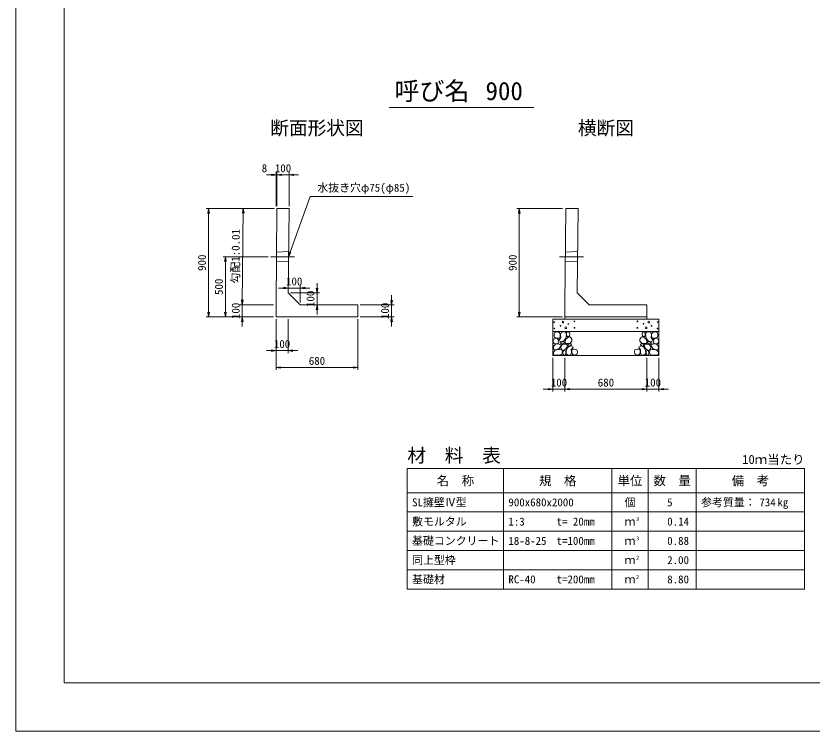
# Model space of a CAD drawing. Units: millimetres at full size, sheet at 1:20. Extents: x 0 to 16820, y 0 to 11880.
# Drawn here: x 0 to 6612, y 0 to 5940 of the extents above; entities that cross this region are included whole.
import ezdxf
from ezdxf.enums import TextEntityAlignment as Align

# ---------------------------------------------------------------- set-up
doc = ezdxf.new("R2010")
doc.units = ezdxf.units.MM
doc.header["$LTSCALE"] = 20
doc.linetypes.add('CHAIN', pattern=[18.5, 12, -1.5, 3.5, -1.5])
doc.linetypes.add('DASHED_SPACED', pattern=[12, 6, -6])
for name, color, linetype, lineweight in [('D-BMK', 2, 'CHAIN', 13), ('D-DCR-HCHn', 4, 'Continuous', 9), ('D-MTR-FRAM', 7, 'Continuous', 13), ('D-MTR-LINE', 7, 'Continuous', 13), ('D-STR-DIM', 7, 'Continuous', 13), ('D-STR-STRn', 1, 'Continuous', 13), ('D-STR-TXT', 7, 'Continuous', 13), ('D-TTL', 2, 'Continuous', 13), ('D-TTL-TXT', 7, 'Continuous', 13)]:
    doc.layers.add(name, color=color, linetype=linetype, lineweight=lineweight)
doc.layers.add('D-MTR', color=7, linetype='Continuous')
doc.layers.add('D-MTR-TXT', color=7, linetype='Continuous')
doc.styles.add('ＭＳ ゴシック', font='')
doc.styles.get('ＭＳ ゴシック').set_extended_font_data('MS Gothic')

# ---------------------------------------------------------------- blocks, each defined once
blk = doc.blocks.new('open_arrow')
at = {"color": 0, "linetype": 'Continuous', "lineweight": -2}
blk.add_lwpolyline([(7.5, 1.25), (0, 0), (7.5, -1.25)], dxfattribs=at)

msp = doc.modelspace()

# ---------------------------------------------------------------- linework, layer by layer
at = {"layer": 'D-BMK'}
for p, q in [((2114, 3940), (2314.01, 3940)), ((4514, 3940), (4714.01, 3940))]:
    msp.add_line(p, q, dxfattribs=at)
at = {"layer": 'D-DCR-HCHn'}
for points in [[(4511.2, 3311.59), (4490.4, 3316.22), (4471.9, 3306.97), (4469.59, 3286.17), (4474.21, 3269.99), (4497.33, 3263.05), (4513.51, 3263.05), (4520.44, 3274.61), (4520.44, 3300.04)], [(4529.69, 3313.91), (4522.76, 3293.1), (4525.07, 3269.99), (4508.89, 3244.56), (4529.69, 3233), (4552.8, 3244.56), (4566.67, 3263.05), (4571.3, 3293.1), (4566.67, 3309.28), (4552.8, 3316.22)], [(4573.61, 3309.28), (4573.61, 3281.55), (4585.16, 3274.61), (4596.72, 3281.55), (4599.03, 3297.73), (4596.72, 3311.59), (4580.54, 3316.22)], [(5226.39, 3309.28), (5226.39, 3281.55), (5214.84, 3274.61), (5203.28, 3281.55), (5200.97, 3297.73), (5203.28, 3311.59), (5219.46, 3316.22)], [(5270.31, 3313.91), (5277.24, 3293.1), (5274.93, 3269.99), (5291.11, 3244.56), (5270.31, 3233), (5247.2, 3244.56), (5233.33, 3263.05), (5228.7, 3293.1), (5233.33, 3309.28), (5247.2, 3316.22)], [(5288.8, 3311.59), (5309.6, 3316.22), (5328.1, 3306.97), (5330.41, 3286.17), (5325.79, 3269.99), (5302.67, 3263.05), (5286.49, 3263.05), (5279.56, 3274.61), (5279.56, 3300.04)], [(4467.28, 3253.81), (4460.35, 3233), (4469.59, 3219.14), (4492.71, 3216.82), (4508.49, 3223.6), (4501.95, 3239.94), (4506.58, 3249.18), (4497.33, 3258.43), (4483.46, 3263.05)], [(4568.98, 3258.43), (4557.43, 3230.69), (4566.67, 3219.14), (4594.41, 3219.14), (4605.97, 3223.76), (4617.53, 3239.94), (4617.53, 3253.81), (4605.97, 3272.3), (4592.1, 3274.61)], [(5231.02, 3258.43), (5242.57, 3230.69), (5233.33, 3219.14), (5205.59, 3219.14), (5194.03, 3223.76), (5182.47, 3239.94), (5182.47, 3253.81), (5194.03, 3272.3), (5207.9, 3274.61)], [(5332.72, 3253.81), (5339.65, 3233), (5330.41, 3219.14), (5307.29, 3216.82), (5291.51, 3223.6), (5298.05, 3239.94), (5293.42, 3249.18), (5302.67, 3258.43), (5316.54, 3263.05)], [(4511.16, 3177.01), (4528.28, 3202.69), (4526.14, 3209.11), (4502.59, 3215.53), (4481.19, 3213.39), (4466.21, 3200.55), (4464.07, 3185.57), (4466.21, 3170.59), (4483.33, 3166.31)], [(4534.31, 3233), (4522.76, 3223.76), (4527.38, 3216.82), (4543.56, 3216.82), (4550.49, 3219.14), (4555.12, 3228.38), (4548.18, 3235.32)], [(4571.08, 3177.01), (4581.78, 3202.69), (4573.22, 3213.39), (4547.54, 3213.39), (4536.84, 3209.11), (4526.14, 3194.13), (4526.14, 3181.29), (4536.84, 3164.17), (4549.68, 3162.03)], [(4607.47, 3125.64), (4613.89, 3144.91), (4611.75, 3166.31), (4626.73, 3189.85), (4607.47, 3200.55), (4586.06, 3189.85), (4573.22, 3172.73), (4568.94, 3144.91), (4573.22, 3129.92), (4586.06, 3123.5)], [(4603.19, 3200.55), (4613.89, 3209.11), (4609.61, 3215.53), (4594.62, 3215.53), (4588.2, 3213.39), (4583.92, 3204.83), (4590.34, 3198.41)], [(5192.53, 3125.64), (5186.11, 3144.91), (5188.25, 3166.31), (5173.27, 3189.85), (5192.53, 3200.55), (5213.94, 3189.85), (5226.78, 3172.73), (5231.06, 3144.91), (5226.78, 3129.92), (5213.94, 3123.5)], [(5196.81, 3200.55), (5186.11, 3209.11), (5190.39, 3215.53), (5205.38, 3215.53), (5211.8, 3213.39), (5216.08, 3204.83), (5209.66, 3198.41)], [(5228.92, 3177.01), (5218.22, 3202.69), (5226.78, 3213.39), (5252.46, 3213.39), (5263.16, 3209.11), (5273.86, 3194.13), (5273.86, 3181.29), (5263.16, 3164.17), (5250.32, 3162.03)], [(5265.69, 3233), (5277.24, 3223.76), (5272.62, 3216.82), (5256.44, 3216.82), (5249.51, 3219.14), (5244.88, 3228.38), (5251.82, 3235.32)], [(5288.84, 3177.01), (5271.72, 3202.69), (5273.86, 3209.11), (5297.41, 3215.53), (5318.81, 3213.39), (5333.79, 3200.55), (5335.93, 3185.57), (5333.79, 3170.59), (5316.67, 3166.31)], [(4519.72, 3123.5), (4534.7, 3129.92), (4538.98, 3151.33), (4530.42, 3166.31), (4515.44, 3170.59), (4496.17, 3168.45), (4474.77, 3159.89), (4464.07, 3147.05), (4464.07, 3132.06), (4470.49, 3123.5), (4496.17, 3125.64)], [(4566.8, 3129.92), (4566.8, 3155.61), (4556.1, 3162.03), (4545.4, 3155.61), (4543.26, 3140.62), (4545.4, 3127.78), (4560.38, 3123.5)], [(4624.59, 3127.78), (4643.85, 3123.5), (4660.97, 3132.06), (4663.11, 3151.33), (4658.83, 3166.31), (4637.43, 3172.73), (4622.45, 3172.73), (4616.03, 3162.03), (4616.03, 3138.48)], [(5175.41, 3127.78), (5156.15, 3123.5), (5139.03, 3132.06), (5136.89, 3151.33), (5141.17, 3166.31), (5162.57, 3172.73), (5177.55, 3172.73), (5183.97, 3162.03), (5183.97, 3138.48)], [(5233.2, 3129.92), (5233.2, 3155.61), (5243.9, 3162.03), (5254.6, 3155.61), (5256.74, 3140.62), (5254.6, 3127.78), (5239.62, 3123.5)], [(5280.28, 3123.5), (5265.3, 3129.92), (5261.02, 3151.33), (5269.58, 3166.31), (5284.56, 3170.59), (5303.83, 3168.45), (5325.23, 3159.89), (5335.93, 3147.05), (5335.93, 3132.06), (5329.51, 3123.5), (5303.83, 3125.64)]]:
    msp.add_lwpolyline(points, close=True, dxfattribs=at)
for centre, radius in [((4470.73, 3397.43), 3), ((4543.34, 3397.43), 7.5), ((4587.71, 3381.64), 3), ((4638.13, 3403.48), 3), ((5161.87, 3403.48), 3), ((5212.29, 3381.64), 3), ((5256.66, 3397.43), 7.5), ((5329.27, 3397.43), 3), ((4471.87, 3343.92), 3), ((4522.29, 3365.76), 3), ((4566.66, 3349.97), 7.5), ((4639.27, 3349.97), 3), ((5160.73, 3349.97), 3), ((5233.34, 3349.97), 7.5), ((5277.71, 3365.76), 3), ((5328.13, 3343.92), 3)]:
    msp.add_circle(centre, radius, dxfattribs=at)
at = {"layer": 'D-MTR-FRAM'}
for p, q in [((3250, 2180), (6550, 2180)), ((3250, 2180), (3250, 1180)), ((6550, 2180), (6550, 1180)), ((3250, 1180), (6550, 1180))]:
    msp.add_line(p, q, dxfattribs=at)
at = {"layer": 'D-MTR-LINE'}
for p, q in [((4050, 2180), (4050, 1180)), ((4950, 2180), (4950, 1180)), ((5250, 2180), (5250, 1180)), ((5650, 2180), (5650, 1180)), ((3250, 1980), (6550, 1980)), ((3250, 1820), (6550, 1820)), ((3250, 1660), (6550, 1660)), ((3250, 1500), (6550, 1500)), ((3250, 1340), (6550, 1340))]:
    msp.add_line(p, q, dxfattribs=at)
at = {"layer": 'D-STR-DIM'}
for p, q in [((2160, 4360), (2160, 4640)), ((2168, 4360), (2168, 4640)), ((2168, 4360), (2168, 4640)), ((2268.01, 4360), (2268.01, 4640)), ((2248, 4620), (2080, 4620)), ((2088, 4620), (2348.01, 4620)), ((2140, 4340), (1580, 4340)), ((1600, 3440), (1600, 4340)), ((2148, 4340.2), (1868.01, 4343)), ((1880.01, 3542.8), (1888.01, 4342.8)), ((4540, 4340), (4160, 4340)), ((4180, 3440), (4180, 4340)), ((2094, 3940), (1720, 3940)), ((1740, 3440), (1740, 3940)), ((2501.01, 3720), (2501.01, 3460)), ((2441.01, 3680), (2181.01, 3680)), ((2261.01, 3660), (2261.01, 3700)), ((2281.01, 3640), (2521.01, 3640)), ((2361.01, 3560), (2361.01, 3700)), ((1880, 3360), (1880, 3620)), ((3120, 3360), (3120, 3620)), ((2140, 3540), (1860, 3540)), ((2140, 3540.2), (1860.01, 3543)), ((2381.01, 3540), (2521.01, 3540)), ((2860, 3540), (3140, 3540)), ((2140, 3440), (1580, 3440)), ((2140, 3440), (1720, 3440)), ((2140, 3440), (1860, 3440)), ((2860, 3440), (3140, 3440)), ((4540, 3440), (4160, 3440)), ((2160, 3420), (2160, 3140)), ((2160, 3420), (2160, 3000)), ((2260.01, 3420), (2260.01, 3140)), ((2840, 3420), (2840, 3000)), ((2080, 3160), (2340.01, 3160)), ((4460, 3100), (4460, 2820)), ((4560, 3100), (4560, 2820)), ((4560, 3100), (4560, 2820)), ((5240, 3100), (5240, 2820)), ((5240, 3100), (5240, 2820)), ((5340, 3100), (5340, 2820)), ((2160, 3020), (2840, 3020)), ((4640, 2840), (4380, 2840)), ((4560, 2840), (5240, 2840)), ((5160, 2840), (5420, 2840))]:
    msp.add_line(p, q, dxfattribs=at)
at = {"layer": 'D-STR-STRn'}
for p, q in [((2160, 3540), (2168, 4340)), ((2168, 4340), (2268.01, 4340)), ((2261.01, 3640), (2268.01, 4340)), ((4560, 3540), (4568, 4340)), ((4568, 4340), (4668.01, 4340)), ((4661.01, 3640), (4668.01, 4340)), ((2361.01, 3540), (2261.01, 3640)), ((4761.01, 3540), (4661.01, 3640)), ((2160, 3440), (2160, 3540)), ((2840, 3540), (2361.01, 3540)), ((2840, 3440), (2840, 3540)), ((4560, 3440), (4560, 3540)), ((5240, 3540), (4761.01, 3540)), ((5240, 3440), (5240, 3540)), ((2160, 3440), (2840, 3440)), ((4560, 3440), (4560, 3420)), ((4560, 3440), (5240, 3440)), ((5240, 3440), (5240, 3420)), ((4460, 3120), (4460, 3420)), ((4460, 3420), (5340, 3420)), ((5340, 3420), (5340, 3120)), ((4460, 3320), (5340, 3320)), ((4460, 3120), (5340, 3120))]:
    msp.add_line(p, q, dxfattribs=at)
at = {"layer": 'D-STR-STRn', "linetype": 'DASHED_SPACED'}
for p, q in [((2164.38, 3977.51), (2264.43, 3982.51)), ((4564.38, 3977.51), (4664.43, 3982.51)), ((2163.63, 3902.51), (2263.58, 3897.51)), ((4563.63, 3902.51), (4663.58, 3897.51))]:
    msp.add_line(p, q, dxfattribs=at)
at = {"layer": 'D-STR-TXT'}
msp.add_lwpolyline([(2264.01, 3940), (2277.52, 3977.65), (2443.49, 4440), (3296.59, 4440)], dxfattribs=at)
at = {"layer": 'D-TTL'}
for points in [[(0, 0), (16820, 0), (16820, 11880), (0, 11880)], [(400, 400), (16420, 400), (16420, 11480), (400, 11480)]]:
    msp.add_lwpolyline(points, close=True, dxfattribs=at)
at = {"layer": 'D-TTL-TXT'}
msp.add_line((3100, 5180), (4300, 5180), dxfattribs=at)

# ---------------------------------------------------------------- block references
at = {"layer": 'D-STR-DIM', "xscale": 5.33, "yscale": 5.33}
for p, rotation in [((2160, 4620), 180), ((2168, 4620), 180), ((1600, 4340), 270), ((1888.01, 4342.8), 269.4), ((4180, 4340), 270), ((1740, 3940), 270), ((2261.01, 3680), 180), ((2501.01, 3640), 90), ((1880, 3540), 90), ((1880.01, 3542.8), 89.4), ((3120, 3540), 90), ((2501.01, 3540), 270), ((1600, 3440), 90), ((1740, 3440), 90), ((1880, 3440), 270), ((3120, 3440), 270), ((4180, 3440), 90), ((2160, 3160), 180), ((2840, 3020), 180), ((4460, 2840), 180), ((5240, 2840), 180), ((5240, 2840), 180)]:
    msp.add_blockref('open_arrow', p, dxfattribs=dict(at, rotation=rotation))
for p in [(2168, 4620), (2268.01, 4620), (2361.01, 3680), (2260.01, 3160), (2160, 3020), (4560, 2840), (4560, 2840), (5340, 2840)]:
    msp.add_blockref('open_arrow', p, dxfattribs=at)
at = {"layer": 'D-STR-TXT', "xscale": 5.33, "yscale": 5.33, "rotation": 70.3}
msp.add_blockref('open_arrow', (2264.01, 3940), dxfattribs=at)

# ---------------------------------------------------------------- texts
at = {"layer": 'D-MTR', "style": 'ＭＳ ゴシック'}
msp.add_text('材\u3000料\u3000表', height=113.9, dxfattribs=at).set_placement((3250, 2198.15), align=Align.BOTTOM_LEFT)
msp.add_text('10ｍ当たり', height=75.95, dxfattribs=at).set_placement((6550, 2195.43), align=Align.BOTTOM_RIGHT)
at = {"layer": 'D-MTR-TXT', "style": 'ＭＳ ゴシック'}
for s, height, p in [('名\u3000称', 75.95, (3650, 2080)), ('規\u3000格', 75.95, (4500, 2080)), ('単位', 75.95, (5100, 2080)), ('数\u3000量', 75.95, (5450, 2080)), ('備\u3000考', 75.95, (6100, 2080)), ('個', 66.46, (5100, 1900)), ('ｍ', 66.46, (5100, 1740)), ('ｍ', 66.46, (5100, 1580)), ('ｍ', 66.46, (5100, 1420)), ('ｍ', 66.46, (5100, 1260))]:
    msp.add_text(s, height=height, dxfattribs=at).set_placement(p, align=Align.MIDDLE_CENTER)
for s, p in [('SL擁壁Ⅳ型', (3290, 1900)), ('900x680x2000', (4090, 1900)), ('参考質量：    kg', (5690, 1900)), ('敷モルタル', (3290, 1740)), ('1:3', (4090, 1740)), ('t= 20mm', (4490, 1740)), ('基礎コンクリート', (3290, 1580)), ('18-8-25', (4090, 1580)), ('t=100mm', (4490, 1580)), ('同上型枠', (3290, 1420)), ('基礎材', (3290, 1260)), ('RC-40', (4090, 1260)), ('t=200mm', (4490, 1260))]:
    msp.add_text(s, height=66.46, dxfattribs=at).set_placement(p, align=Align.MIDDLE_LEFT)
for s, p in [('5', (5453.55, 1900)), ('734', (6310, 1900)), ('0.14', (5590, 1740)), ('0.88', (5590, 1580)), ('2.00', (5590, 1420)), ('8.80', (5590, 1260))]:
    msp.add_text(s, height=66.46, dxfattribs=at).set_placement(p, align=Align.MIDDLE_RIGHT)
for s, p in [('3', (5150, 1733.63)), ('3', (5150, 1573.63)), ('2', (5150, 1413.63)), ('2', (5150, 1253.63))]:
    msp.add_text(s, height=33.23, dxfattribs=at).set_placement(p, align=Align.BOTTOM_LEFT)
at = {"layer": 'D-STR-DIM', "style": 'ＭＳ ゴシック'}
for s, p in [('8', (2064, 4675)), ('100', (2218, 4675)), ('100', (2311.01, 3735)), ('100', (2210, 3215)), ('680', (2500, 3075)), ('100', (4510, 2895)), ('680', (4900, 2895)), ('100', (5290, 2895))]:
    msp.add_text(s, height=66.46, dxfattribs=at).set_placement(p, align=Align.MIDDLE_CENTER)
for s, rotation, p in [('勾配1:0.01', 89.427, (1823.86, 3943.4)), ('900', 90, (1545, 3890)), ('900', 90, (4125, 3890)), ('500', 90, (1685, 3690)), ('100', 90, (2446.01, 3590)), ('100', 90, (1825, 3490)), ('100', 90, (3065, 3490))]:
    msp.add_text(s, height=66.46, rotation=rotation, dxfattribs=at).set_placement(p, align=Align.MIDDLE_CENTER)
at = {"layer": 'D-STR-TXT', "style": 'ＭＳ ゴシック'}
msp.add_text('水抜き穴φ75(φ85)', height=66.46, dxfattribs=at).set_placement((2503.49, 4460), align=Align.BOTTOM_LEFT)
at = {"layer": 'D-TTL-TXT', "style": 'ＭＳ ゴシック'}
for s, height, p in [('呼び名', 151.9, (3455, 5195)), ('900', 151.9, (4055, 5195)), ('断面形状図', 113.9, (2500, 4918.15)), ('横断図', 113.9, (4900, 4918.15))]:
    msp.add_text(s, height=height, dxfattribs=at).set_placement(p, align=Align.BOTTOM_CENTER)

doc.saveas('drawing.dxf')
